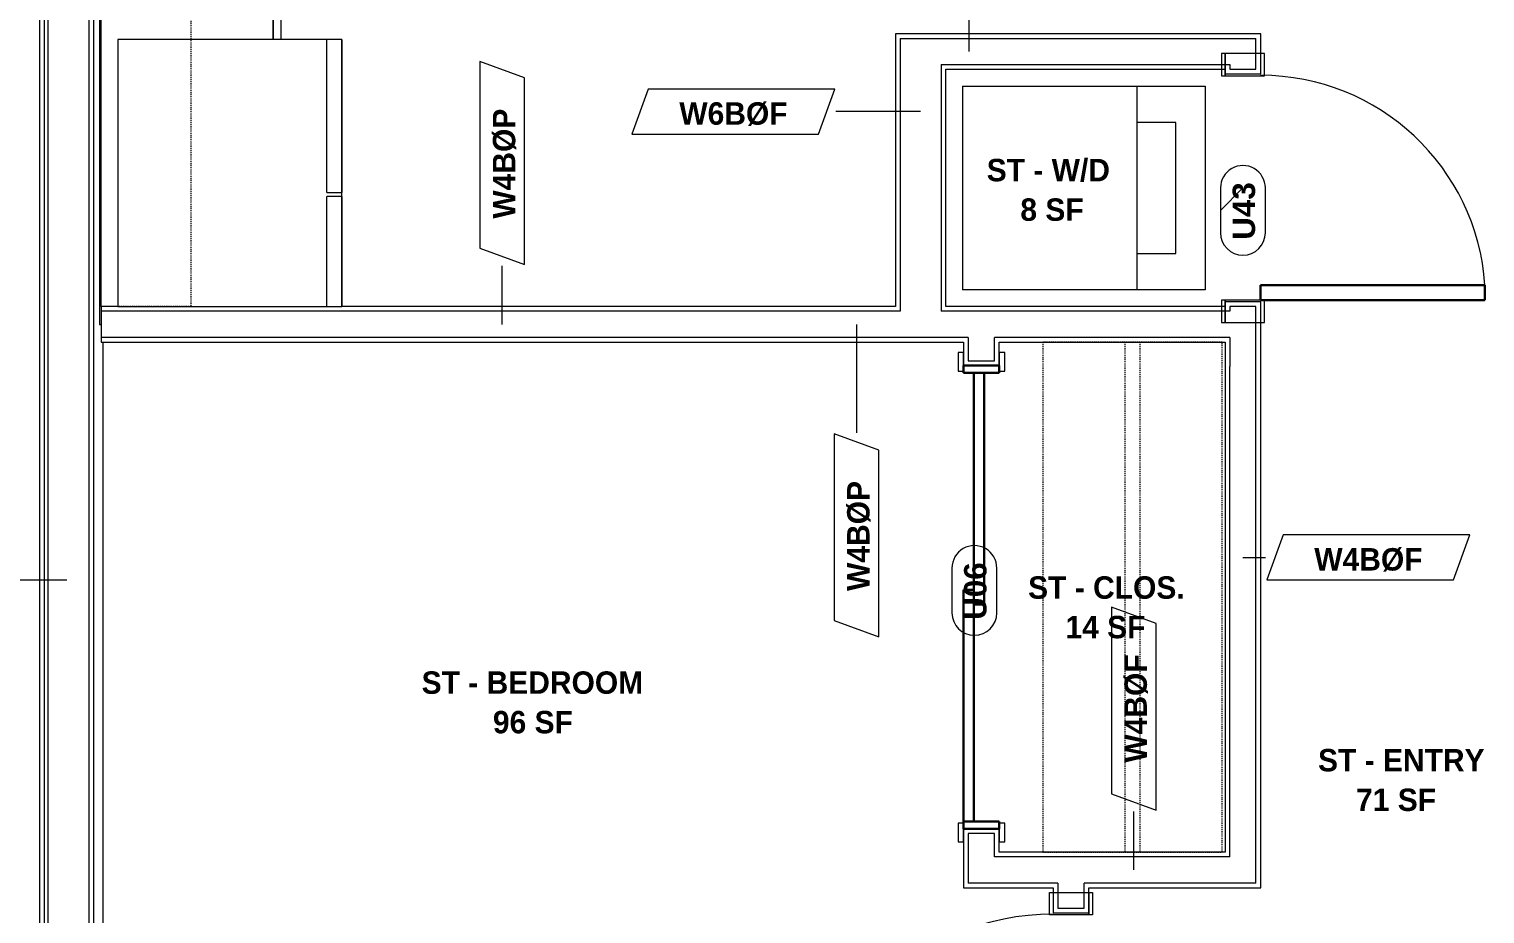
# Model space of a CAD drawing. Header units: inches. Extents: x -4058 to -1781, y 9814 to 12264.
# Drawn here: x -3411.7 to -3216.9, y 10570.7 to 10689 of the extents above; entities that cross this region are included whole.
import ezdxf

# ---------------------------------------------------------------- set-up
doc = ezdxf.new("R2010")
doc.units = ezdxf.units.IN
doc.header["$MEASUREMENT"] = 0
doc.linetypes.add('Dash', pattern=[0.25, 0.125, -0.125])
for name, color, linetype, lineweight in [('0-1', 7, 'Continuous', 5), ('A-AREA-IDEN', 2, 'Continuous', 9), ('A-DOOR-3', 31, 'Continuous', 9), ('A-DOOR-4', 31, 'Continuous', 30), ('A-DOOR-FRAM-3', 31, 'Continuous', 30), ('A-DOOR-IDEN', 31, 'Continuous', 9), ('A-FLOR-2', 192, 'Continuous', 9), ('A-WALL', 113, 'Continuous', 18), ('A-WALL-2', 250, 'Continuous', 18), ('A-WALL-3', 113, 'Continuous', 9), ('A-WALL-IDEN', 211, 'Continuous', 9), ('I-WALL-1', 7, 'Continuous', 9), ('P-SANR-FIXT', 6, 'Continuous', 9), ('Q-CASE', 31, 'Continuous', 9), ('Q-CASE-HDLN', 31, 'Dash', 9), ('Q-SPCQ', 91, 'Continuous', 9)]:
    doc.layers.add(name, color=color, linetype=linetype, lineweight=lineweight)
doc.styles.add('Arial_B', font='arialbd.ttf', dxfattribs={"height": 3})
doc.styles.add('Century Gothic_B_1', font='GOTHICB.TTF', dxfattribs={"height": 3})

# ---------------------------------------------------------------- blocks, each defined once
blk = doc.blocks.new('CTR - 1st Phase - Common Walls_rvt-1-UNIT PLANS - 1ST FLOOR')
at = {"layer": 'A-WALL-2'}
for p, q in [((-3409.67, 10451.54), (-3409.67, 10814.49)), ((-3409.17, 10452.04), (-3409.17, 10814.49)), ((-3403.67, 10457.54), (-3403.67, 10814.49))]:
    blk.add_line(p, q, dxfattribs=at)
at = {"layer": 'I-WALL-1'}
for p, q in [((-3410.3, 10814.49), (-3410.3, 10450.91)), ((-3403.05, 10458.16), (-3403.05, 10814.49))]:
    blk.add_line(p, q, dxfattribs=at)
blk = doc.blocks.new('SLIDING - FLUSH - SLIDING - FLUSH - 5-0 x 6-8-3934327-UNIT PLANS - 1ST FLOOR')
at = {"layer": 'A-DOOR-3'}
for p, q in [((-30.25, 3), (-32.75, 3)), ((-32.75, 3), (-32.75, 2.25)), ((-32.75, 2.25), (-30.25, 2.25)), ((-30.25, 2.25), (-30.25, 3)), ((30.25, 3), (30.25, 2.25)), ((32.75, 3), (30.25, 3)), ((30.25, 2.25), (32.75, 2.25)), ((32.75, 2.25), (32.75, 3)), ((-30.25, -2.5), (-32.75, -2.5)), ((-32.75, -2.5), (-32.75, -3.25)), ((-32.75, -3.25), (-30.25, -3.25)), ((-30.25, -3.25), (-30.25, -2.5)), ((32.75, -2.5), (30.25, -2.5)), ((30.25, -2.5), (30.25, -3.25)), ((30.25, -3.25), (32.75, -3.25)), ((32.75, -3.25), (32.75, -2.5))]:
    blk.add_line(p, q, dxfattribs=at)
at = {"layer": 'A-DOOR-4'}
for p, q in [((1, 2.25), (-30, 2.25)), ((-30, 2.25), (-30, 0.87)), ((1, 0.87), (1, 2.25)), ((-30, 0.87), (1, 0.87)), ((30, 0.87), (-1, 0.87)), ((-1, 0.87), (-1, -0.5)), ((30, -0.5), (30, 0.87)), ((-1, -0.5), (30, -0.5))]:
    blk.add_line(p, q, dxfattribs=at)
at = {"layer": 'A-DOOR-FRAM-3'}
for p, q in [((-30, 2.25), (-31, 2.25)), ((-31, 2.25), (-31, -2.5)), ((-30, -2.5), (-30, 2.25)), ((31, 2.25), (30, 2.25)), ((30, 2.25), (30, -2.5)), ((31, -2.5), (31, 2.25)), ((-31, -2.5), (-30, -2.5)), ((30, -2.5), (31, -2.5))]:
    blk.add_line(p, q, dxfattribs=at)
blk = doc.blocks.new('SWING - SINGLE - FLUSH - SWING - FLUSH - 2-10 x 6-8 - PRIVACY-V37-UNIT PLANS - 1ST FLOOR')
at = {"layer": 'A-DOOR-3'}
for p, q in [((-20, 2.37), (-20, 2.87)), ((-20, 2.87), (-17, 2.87)), ((-20, 2.37), (-17, 2.37)), ((-20, -2.88), (-20, 2.37)), ((-17, 2.37), (-20, 2.37)), ((-17, 2.87), (-17, 2.37)), ((-17, 2.37), (-17, -2.88)), ((17, 2.37), (17, 2.87)), ((17, 2.87), (20, 2.87)), ((17, 2.37), (20, 2.37)), ((17, -2.88), (17, 2.37)), ((20, 2.37), (17, 2.37)), ((20, 2.87), (20, 2.37)), ((20, 2.37), (20, -2.88)), ((-17, -2.88), (-20, -2.88)), ((20, -2.88), (17, -2.88))]:
    blk.add_line(p, q, dxfattribs=at)
blk.add_arc((17, -2.38), 34.07, 180, 266.6343, dxfattribs=at)
at = {"layer": 'A-DOOR-4'}
for p, q in [((15, -2.38), (15, -36.38)), ((17, -2.38), (15, -2.38)), ((17, -2.38), (17, -36.38)), ((17, -36.38), (15, -36.38))]:
    blk.add_line(p, q, dxfattribs=at)
blk = doc.blocks.new('OD_CW_Closet - OD_CW_Closet-3786619-UNIT PLANS - 1ST FLOOR')
at = {"layer": 'Q-CASE-HDLN'}
for p, q in [((68.99, 24), (0.74, 24)), ((0.74, 24), (0.74, 0)), ((68.99, 0), (68.99, 24)), ((0.74, 13), (68.99, 13)), ((0.74, 11), (68.99, 11)), ((0.74, 0), (68.99, 0))]:
    blk.add_line(p, q, dxfattribs=at)
blk = doc.blocks.new('SWING - SINGLE - FLUSH - SWING - FLUSH - 2-6 x 6-8 - PASSAGE-4346080-UNIT PLANS - 1ST FLOOR')
at = {"layer": 'A-DOOR-3'}
for p, q in [((-15, 2.875), (-18, 2.875)), ((-18, 2.875), (-18, -2.375)), ((-15, -2.375), (-15, 2.875)), ((18, 2.875), (15, 2.875)), ((15, 2.875), (15, -2.375)), ((18, -2.375), (18, 2.875)), ((-18, -2.375), (-15, -2.375)), ((-15, -2.375), (-18, -2.375)), ((-18, -2.375), (-18, -2.875)), ((-18, -2.875), (-15, -2.875)), ((-15, -2.875), (-15, -2.375)), ((15, -2.375), (18, -2.375)), ((18, -2.375), (15, -2.375)), ((15, -2.375), (15, -2.875)), ((15, -2.875), (18, -2.875)), ((18, -2.875), (18, -2.375))]:
    blk.add_line(p, q, dxfattribs=at)
blk.add_arc((15, 2.375), 30.067, 93.81407, 180, dxfattribs=at)
at = {"layer": 'A-DOOR-4'}
for p, q in [((13, 2.375), (13, 32.375)), ((15, 32.375), (13, 32.375)), ((15, 2.375), (15, 32.375)), ((15, 2.375), (13, 2.375))]:
    blk.add_line(p, q, dxfattribs=at)
blk = doc.blocks.new('Stacked Washer and Dryer - 26_x25_ - Private-3627842-UNIT PLANS - 1ST FLOOR')
at = {"layer": 'P-SANR-FIXT'}
for p, q in [((0, 13.625), (32.4375, 13.625)), ((0, 13.625), (0, -13.625)), ((23.34375, -13.625), (23.34375, 13.625)), ((32.4375, 13.625), (32.4375, -13.625)), ((28.53125, 8.75), (23.34375, 8.75)), ((28.53125, -8.75), (28.53125, 8.75)), ((23.34375, -8.75), (28.53125, -8.75)), ((32.4375, -13.625), (0, -13.625))]:
    blk.add_line(p, q, dxfattribs=at)
blk = doc.blocks.new('OD_CW_Base Cabinet - OD_CW_Base Cabinet-V42-UNIT PLANS - 1ST FLOOR')
at = {"layer": 'Q-CASE'}
for p, q in [((0.74, 0), (1.24, 0)), ((31.24, 0), (126.94, 0)), ((1.24, -24), (0.74, -24)), ((162.69, -24), (31.24, -24))]:
    blk.add_line(p, q, dxfattribs=at)
blk = doc.blocks.new('OD_CW_Upper Cabinet - OD_CW_Upper Cabinet-4366999-UNIT PLANS - 1ST FLOOR')
at = {"layer": 'Q-CASE-HDLN'}
for p, q in [((0.74, -24), (0.74, -12)), ((0.74, -12), (162.69, -12)), ((162.69, -12), (162.69, -24)), ((162.69, -24), (0.74, -24))]:
    blk.add_line(p, q, dxfattribs=at)
blk = doc.blocks.new('Refrigerator_-_Side-by-Side_6047 - 36_ X 30_-V54-UNIT PLANS - 1ST FLOOR')
at = {"layer": 'Q-SPCQ'}
for p, q in [((17.87, 14.42), (-17.88, 14.42)), ((-17.88, 14.42), (-17.88, -15.58)), ((17.87, -15.58), (17.87, 14.42)), ((-17.88, -13.58), (-3.13, -13.58)), ((-17.88, -13.58), (-17.88, -15.58)), ((-3.13, -15.58), (-3.13, -13.58)), ((-2.63, -13.58), (17.87, -13.58)), ((-2.63, -13.58), (-2.63, -15.58)), ((17.87, -15.58), (17.87, -13.58)), ((-17.88, -15.58), (17.87, -15.58)), ((-3.13, -15.58), (-17.88, -15.58)), ((17.87, -15.58), (-2.63, -15.58))]:
    blk.add_line(p, q, dxfattribs=at)
blk = doc.blocks.new('Wall Tag - Arch Wall-3956453-UNIT PLANS - 1ST FLOOR')
at = {"layer": 'A-WALL-IDEN'}
for p, q in [((-0.3561, 0.0937), (-0.4244, -0.0937)), ((0.4244, 0.0937), (-0.3561, 0.0937)), ((0.3561, -0.0937), (0.4244, 0.0937)), ((-0.4244, -0.0937), (0.3561, -0.0937))]:
    blk.add_line(p, q, dxfattribs=at)
blk = doc.blocks.new('Door Tag - Type Mark-2601225-UNIT PLANS - 1ST FLOOR')
at = {"layer": 'A-DOOR-IDEN'}
for p, q in [((0.09375, 0.09375), (-0.09375, 0.09375)), ((-0.09375, -0.09375), (0.09375, -0.09375))]:
    blk.add_line(p, q, dxfattribs=at)
for centre, start, end in [((-0.09375, 0), 90, 270), ((0.09375, 0), 270, 90)]:
    blk.add_arc(centre, 0.09375, start, end, dxfattribs=at)

msp = doc.modelspace()

# ---------------------------------------------------------------- linework, layer by layer
at = {"layer": 'A-DOOR-IDEN'}
msp.add_line((-3249.3, 10667.79), (-3252.3, 10664.79), dxfattribs=at)
at = {"layer": 'A-FLOR-2'}
for p, q in [((-3402.3, 10813.86), (-3402.3, 10649.54)), ((-3402.3, 10649.54), (-3402.05, 10649.54)), ((-3401.86, 10647.16), (-3401.86, 10532.91))]:
    msp.add_line(p, q, dxfattribs=at)
at = {"layer": 'A-WALL'}
for p, q in [((-3295.17, 10687.79), (-3247.55, 10687.79)), ((-3295.17, 10687.79), (-3295.17, 10651.29)), ((-3247.55, 10683.66), (-3247.55, 10687.79)), ((-3289.67, 10684.29), (-3251.05, 10684.29)), ((-3289.67, 10684.29), (-3289.67, 10651.29)), ((-3251.05, 10684.29), (-3251.05, 10683.66)), ((-3251.05, 10683.66), (-3247.55, 10683.66)), ((-3295.17, 10651.29), (-3402.05, 10651.29)), ((-3251.05, 10651.29), (-3289.67, 10651.29)), ((-3251.05, 10651.91), (-3251.05, 10651.29)), ((-3247.55, 10651.91), (-3251.05, 10651.91)), ((-3247.55, 10643.92), (-3247.55, 10651.91)), ((-3286.05, 10647.79), (-3402.05, 10647.79)), ((-3286.05, 10647.79), (-3286.05, 10644.66)), ((-3282.55, 10644.66), (-3282.55, 10647.79)), ((-3251.05, 10647.79), (-3282.55, 10647.79)), ((-3251.05, 10647.79), (-3251.05, 10643.92)), ((-3286.05, 10644.66), (-3282.55, 10644.66)), ((-3251.05, 10578.29), (-3251.05, 10643.92)), ((-3247.55, 10574.79), (-3247.55, 10643.92)), ((-3282.55, 10581.41), (-3286.05, 10581.41)), ((-3286.05, 10581.41), (-3286.05, 10574.79)), ((-3282.55, 10578.29), (-3282.55, 10581.41)), ((-3251.05, 10578.29), (-3282.55, 10578.29)), ((-3274.05, 10574.79), (-3286.05, 10574.79)), ((-3274.05, 10574.79), (-3274.05, 10571.41)), ((-3270.55, 10571.41), (-3270.55, 10574.79)), ((-3247.55, 10574.79), (-3270.55, 10574.79)), ((-3274.05, 10571.41), (-3270.55, 10571.41))]:
    msp.add_line(p, q, dxfattribs=at)
at = {"layer": 'A-WALL-3'}
for p, q in [((-3246.92, 10688.41), (-3295.8, 10688.41)), ((-3295.8, 10688.41), (-3295.8, 10651.91)), ((-3246.92, 10683.04), (-3246.92, 10688.41)), ((-3289.05, 10683.66), (-3251.67, 10683.66)), ((-3289.05, 10651.91), (-3289.05, 10683.66)), ((-3251.67, 10683.66), (-3251.67, 10683.04)), ((-3251.67, 10683.04), (-3246.92, 10683.04)), ((-3399.86, 10651.91), (-3402.05, 10651.91)), ((-3402.05, 10651.91), (-3402.05, 10647.16)), ((-3295.8, 10651.91), (-3369.86, 10651.91)), ((-3251.67, 10651.91), (-3289.05, 10651.91)), ((-3251.67, 10652.54), (-3251.67, 10651.91)), ((-3246.92, 10652.54), (-3251.67, 10652.54)), ((-3246.92, 10643.92), (-3246.92, 10652.54)), ((-3402.05, 10647.16), (-3286.67, 10647.16)), ((-3286.67, 10647.16), (-3286.67, 10644.04)), ((-3281.92, 10644.04), (-3281.92, 10647.16)), ((-3281.92, 10647.16), (-3251.67, 10647.16)), ((-3251.67, 10647.16), (-3251.67, 10643.92)), ((-3286.67, 10644.04), (-3281.92, 10644.04)), ((-3251.67, 10643.92), (-3251.67, 10578.91)), ((-3246.92, 10574.16), (-3246.92, 10643.92)), ((-3281.92, 10582.04), (-3286.67, 10582.04)), ((-3286.67, 10582.04), (-3286.67, 10574.16)), ((-3281.92, 10578.91), (-3281.92, 10582.04)), ((-3251.67, 10578.91), (-3281.92, 10578.91)), ((-3286.67, 10574.16), (-3274.67, 10574.16)), ((-3274.67, 10574.16), (-3274.67, 10570.79)), ((-3269.92, 10570.79), (-3269.92, 10574.16)), ((-3269.92, 10574.16), (-3246.92, 10574.16)), ((-3274.67, 10570.79), (-3269.92, 10570.79))]:
    msp.add_line(p, q, dxfattribs=at)
at = {"layer": 'A-WALL-IDEN'}
for p, q in [((-3285.93, 10686.04), (-3285.93, 10696.88)), ((-3292.42, 10678), (-3303.76, 10678)), ((-3348.41, 10649.54), (-3348.41, 10657.38)), ((-3301.01, 10649.54), (-3301.01, 10635.04)), ((-3249.3, 10618.36), (-3246.27, 10618.36)), ((-3406.67, 10615.33), (-3417.52, 10615.33)), ((-3263.9, 10576.54), (-3263.9, 10584.38))]:
    msp.add_line(p, q, dxfattribs=at)
at = {"layer": 'Q-CASE'}
for p, q in [((-3402.05, 10651.91), (-3402.05, 10783.36)), ((-3379.05, 10783.36), (-3379.05, 10687.66)), ((-3379.05, 10687.66), (-3379.05, 10783.36)), ((-3378.05, 10783.36), (-3378.05, 10687.66))]:
    msp.add_line(p, q, dxfattribs=at)

# ---------------------------------------------------------------- block references
at = {"layer": '0-1'}
msp.add_blockref('CTR - 1st Phase - Common Walls_rvt-1-UNIT PLANS - 1ST FLOOR', (0, 0), dxfattribs=at)
at = {"layer": 'A-DOOR-3'}
for name, p, rotation in [('SWING - SINGLE - FLUSH - SWING - FLUSH - 2-6 x 6-8 - PASSAGE-4346080-UNIT PLANS - 1ST FLOOR', (-3249.3, 10667.79), 269.9999999999704), ('SLIDING - FLUSH - SLIDING - FLUSH - 5-0 x 6-8-3934327-UNIT PLANS - 1ST FLOOR', (-3284.42, 10613.04), 90.00000000004167), ('SWING - SINGLE - FLUSH - SWING - FLUSH - 2-10 x 6-8 - PRIVACY-V37-UNIT PLANS - 1ST FLOOR', (-3272.3, 10553.54), 270.0000000000289)]:
    msp.add_blockref(name, p, dxfattribs=dict(at, rotation=rotation))
at = {"layer": 'A-DOOR-IDEN', "xscale": 31.99999999999999, "yscale": 31.99999999999999, "zscale": 31.99999999999999, "rotation": 89.99999999999955}
for p in [(-3249.3, 10664.79), (-3285.23, 10613.94)]:
    msp.add_blockref('Door Tag - Type Mark-2601225-UNIT PLANS - 1ST FLOOR', p, dxfattribs=at)
at = {"layer": 'A-WALL-IDEN', "xscale": 31.99999999999999, "yscale": 31.99999999999999, "zscale": 31.99999999999999, "rotation": 89.99999999999955}
for p in [(-3348.41, 10671.11), (-3301.01, 10621.3), (-3263.9, 10598.11)]:
    msp.add_blockref('Wall Tag - Arch Wall-3956453-UNIT PLANS - 1ST FLOOR', p, dxfattribs=at)
at = {"layer": 'A-WALL-IDEN', "xscale": 31.99999999999999, "yscale": 31.99999999999999, "zscale": 31.99999999999999}
for p in [(-3317.49, 10678), (-3232.54, 10618.36)]:
    msp.add_blockref('Wall Tag - Arch Wall-3956453-UNIT PLANS - 1ST FLOOR', p, dxfattribs=at)
at = {"layer": 'P-SANR-FIXT'}
msp.add_blockref('Stacked Washer and Dryer - 26_x25_ - Private-3627842-UNIT PLANS - 1ST FLOOR', (-3286.8, 10667.79), dxfattribs=at)
at = {"layer": 'Q-CASE'}
for name, p, rotation in [('OD_CW_Base Cabinet - OD_CW_Base Cabinet-V42-UNIT PLANS - 1ST FLOOR', (-3378.05, 10814.6), 270.0000000000028), ('OD_CW_Upper Cabinet - OD_CW_Upper Cabinet-4366999-UNIT PLANS - 1ST FLOOR', (-3378.05, 10814.6), 269.9999999999828), ('OD_CW_Closet - OD_CW_Closet-3786619-UNIT PLANS - 1ST FLOOR', (-3276.09, 10647.9), 270.0000000000177)]:
    msp.add_blockref(name, p, dxfattribs=dict(at, rotation=rotation))
at = {"layer": 'Q-SPCQ', "rotation": 89.99999999998595}
msp.add_blockref('Refrigerator_-_Side-by-Side_6047 - 36_ X 30_-V54-UNIT PLANS - 1ST FLOOR', (-3385.44, 10669.79), dxfattribs=at)

# ---------------------------------------------------------------- texts
at = {"layer": 'A-AREA-IDEN', "char_height": 3, "attachment_point": 1, "style": 'Century Gothic_B_1'}
for s, insert, width in [('ST - W/D', (-3283.58, 10671.68), 20.402), ('8 SF', (-3279.08, 10666.39), 9.494), ('ST - CLOS.', (-3278.04, 10615.83), 24.543), ('14 SF', (-3273.04, 10610.54), 12.423), ('ST - BEDROOM', (-3359.19, 10603.11), 35.552), ('96 SF', (-3349.65, 10597.82), 12.423), ('ST - ENTRY', (-3239.25, 10592.73), 24.745), ('71 SF', (-3234.16, 10587.43), 12.423)]:
    msp.add_mtext(s, dxfattribs=dict(at, insert=insert, width=width))
at = {"layer": 'A-DOOR-IDEN', "char_height": 3, "width": 9.393, "attachment_point": 1, "rotation": 90, "style": 'Arial_B'}
for s, insert in [('U43', (-3250.68, 10660.86)), ('U06', (-3286.61, 10610.01))]:
    msp.add_mtext(s, dxfattribs=dict(at, insert=insert))
at = {"layer": 'A-WALL-IDEN', "char_height": 3, "attachment_point": 1, "rotation": 90, "style": 'Century Gothic_B_1'}
for s, insert, width in [('W4BØP', (-3349.66, 10663.68), 17.877), ('W4BØP', (-3302.26, 10613.87), 17.877), ('W4BØF', (-3265.15, 10590.9), 17.372)]:
    msp.add_mtext(s, dxfattribs=dict(at, insert=insert, width=width))
at = {"layer": 'A-WALL-IDEN', "char_height": 3, "width": 17.372, "attachment_point": 1, "style": 'Century Gothic_B_1'}
for s, insert in [('W6BØF', (-3324.71, 10679.25)), ('W4BØF', (-3239.75, 10619.6))]:
    msp.add_mtext(s, dxfattribs=dict(at, insert=insert))

doc.saveas('drawing.dxf')
